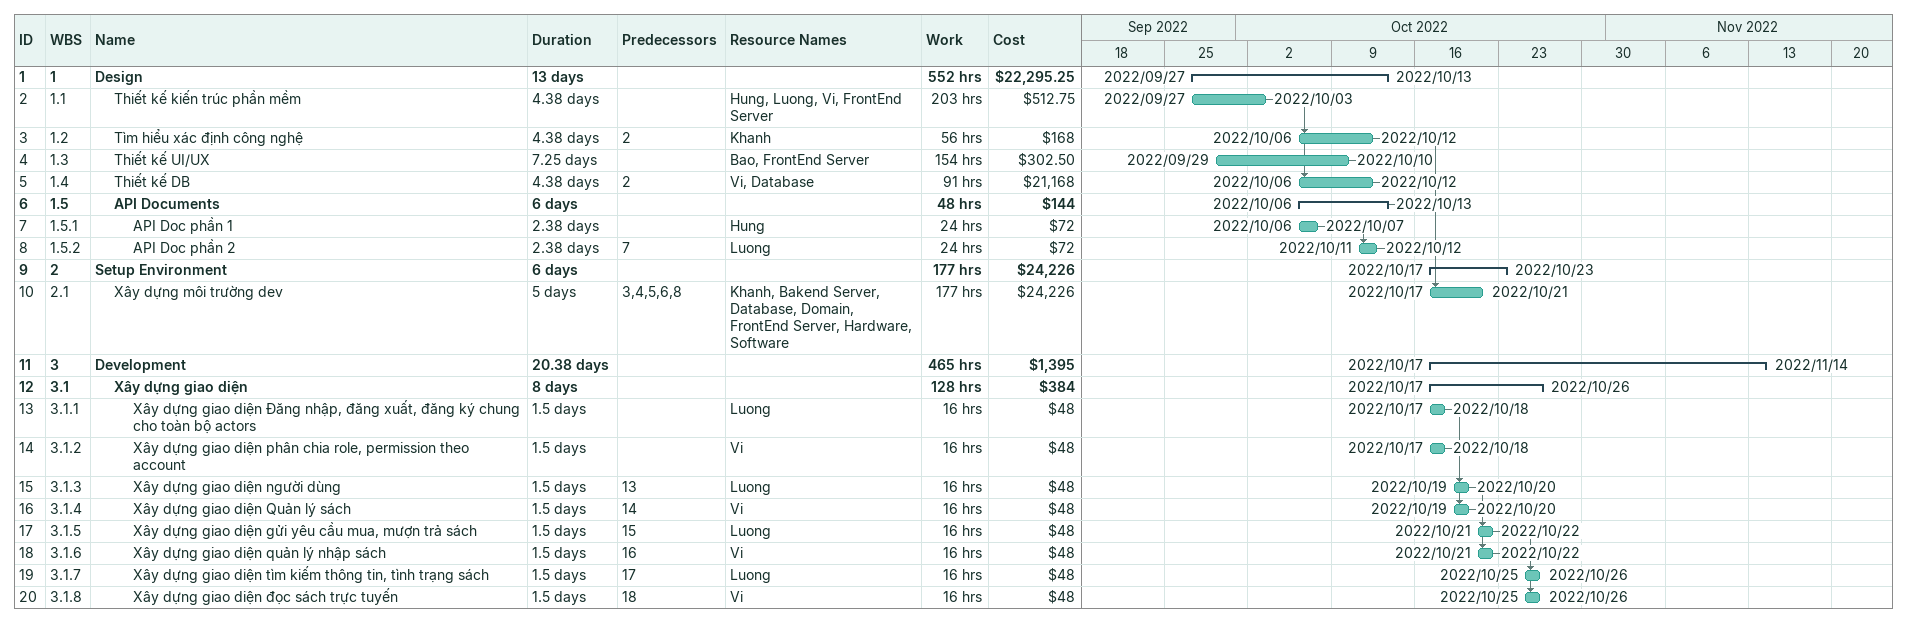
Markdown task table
| ID | WBS | Task | Duration | Start | Finish | Predecessors | Resources | Work (h) | Cost ($) |
|---|---|---|---|---|---|---|---|---|---|
| 1 | 1 | **Design** | 13d | 2022-09-27 | 2022-10-13 |  |  | 552 | 22295.25 |
| 2 | 1.1 | Thiết kế kiến trúc phần mềm | 4.38d | 2022-09-27 | 2022-10-03 |  | Hung, Luong, Vi, FrontEnd Server | 203 | 512.75 |
| 3 | 1.2 | Tìm hiểu xác định công nghệ | 4.38d | 2022-10-06 | 2022-10-12 | 2 | Khanh | 56 | 168 |
| 4 | 1.3 | Thiết kế UI/UX | 7.25d | 2022-09-29 | 2022-10-10 |  | Bao, FrontEnd Server | 154 | 302.50 |
| 5 | 1.4 | Thiết kế DB | 4.38d | 2022-10-06 | 2022-10-12 | 2 | Vi, Database | 91 | 21168 |
| 6 | 1.5 | **API Documents** | 6d | 2022-10-06 | 2022-10-13 |  |  | 48 | 144 |
| 7 | 1.5.1 | API Doc phần 1 | 2.38d | 2022-10-06 | 2022-10-07 |  | Hung | 24 | 72 |
| 8 | 1.5.2 | API Doc phần 2 | 2.38d | 2022-10-11 | 2022-10-12 | 7 | Luong | 24 | 72 |
| 9 | 2 | **Setup Environment** | 6d | 2022-10-17 | 2022-10-23 |  |  | 177 | 24226 |
| 10 | 2.1 | Xây dựng môi trường dev | 5d | 2022-10-17 | 2022-10-21 | 3, 4, 5, 6, 8 | Khanh, Bakend Server, Database, Domain, FrontEnd Server, Hardware, Software | 177 | 24226 |
| 11 | 3 | **Development** | 20.38d | 2022-10-17 | 2022-11-14 |  |  | 465 | 1395 |
| 12 | 3.1 | **Xây dựng giao diện** | 8d | 2022-10-17 | 2022-10-26 |  |  | 128 | 384 |
| 13 | 3.1.1 | Xây dựng giao diện Đăng nhập, đăng xuất, đăng ký chung cho toàn bộ actors | 1.5d | 2022-10-17 | 2022-10-18 |  | Luong | 16 | 48 |
| 14 | 3.1.2 | Xây dựng giao diện phân chia role, permission theo account | 1.5d | 2022-10-17 | 2022-10-18 |  | Vi | 16 | 48 |
| 15 | 3.1.3 | Xây dựng giao diện người dùng | 1.5d | 2022-10-19 | 2022-10-20 | 13 | Luong | 16 | 48 |
| 16 | 3.1.4 | Xây dựng giao diện Quản lý sách | 1.5d | 2022-10-19 | 2022-10-20 | 14 | Vi | 16 | 48 |
| 17 | 3.1.5 | Xây dựng giao diện gửi yêu cầu mua, mượn trả sách | 1.5d | 2022-10-21 | 2022-10-22 | 15 | Luong | 16 | 48 |
| 18 | 3.1.6 | Xây dựng giao diện quản lý nhập sách | 1.5d | 2022-10-21 | 2022-10-22 | 16 | Vi | 16 | 48 |
| 19 | 3.1.7 | Xây dựng giao diện tìm kiếm thông tin, tình trạng sách | 1.5d | 2022-10-25 | 2022-10-26 | 17 | Luong | 16 | 48 |
| 20 | 3.1.8 | Xây dựng giao diện đọc sách trực tuyến | 1.5d | 2022-10-25 | 2022-10-26 | 18 | Vi | 16 | 48 |
